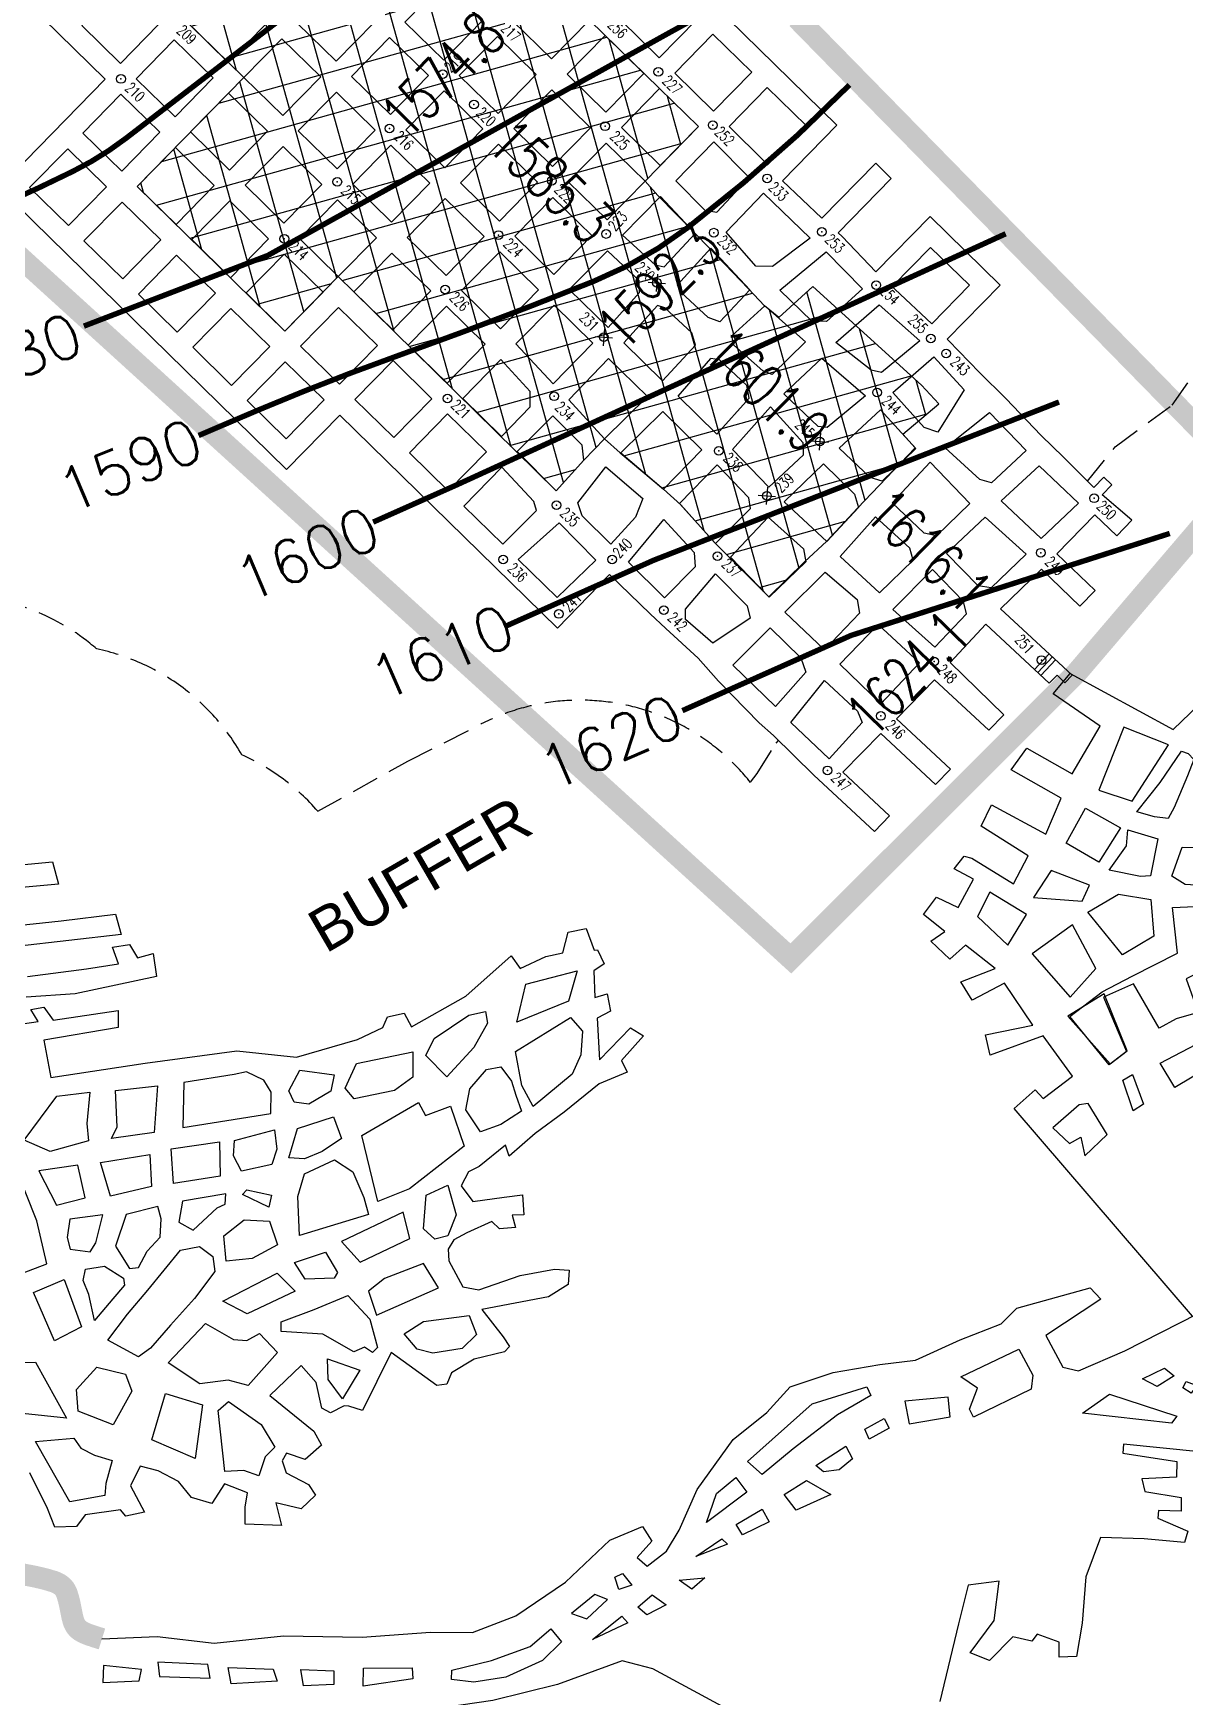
# Model space of a CAD drawing. Header units: inches. Extents: x 10131215 to 10153225, y 3476725 to 3491422.
# Drawn here: x 10144804 to 10145862, y 3480227 to 3481757 of the extents above; entities that cross this region are included whole.
import ezdxf
from ezdxf.enums import TextEntityAlignment as Align

# ---------------------------------------------------------------- set-up
doc = ezdxf.new("R2010")
doc.units = ezdxf.units.IN
doc.header["$LTSCALE"] = 100
doc.header["$MEASUREMENT"] = 0
doc.header["$PDMODE"] = 32
doc.header["$PDSIZE"] = 8
doc.linetypes.add('DASHDOT', pattern=[1, 0.5, -0.25, 0, -0.25])
doc.linetypes.add('HIDDEN', pattern=[0.375, 0.25, -0.125])
doc.layers.get('0').update_dxf_attribs({"color": 60, "linetype": 'CONTINUOUS'})
for name, color, linetype in [('BOUNDARY-MINE LIMITS', 30, 'DASHDOT'), ('BUFFER ZONE-200', 200, 'HIDDEN'), ('ELEVATIONS-UPEER MASON-CONTOURS', 175, 'CONTINUOUS'), ('ELEVATIONS-UPPER MASON-SPOT', 175, 'CONTINUOUS'), ('MINE WORKINGS-ADJACENT-JONES BROTHERS MINE-LMB_UN15', 251, 'CONTINUOUS'), ('MINE WORKINGS-ADJACENT-LMB_UN13', 251, 'CONTINUOUS'), ('MINE WORKINGS-ADJACENT-LMB_UN14', 251, 'CONTINUOUS'), ('MINE WORKINGS-ADVANCED-SURVEYED', 7, 'CONTINUOUS'), ('MINE WORKINGS-RETREAT AREA', 4, 'CONTINUOUS'), ('OUTCROP-UPPER MASON-IMBODEN', 7, 'CONTINUOUS'), ('SPADS-CONTROL SURVEY-LABELS', 230, 'CONTINUOUS'), ('SPADS-CONTROL SURVEY-SYMBOLS', 230, 'CONTINUOUS'), ('SPADS-LABEL', 90, 'CONTINUOUS'), ('SPADS-SYMBOL', 90, 'CONTINUOUS'), ('STOPPINGS-EXISTING', 7, 'CONTINUOUS')]:
    doc.layers.add(name, color=color, linetype=linetype)
doc.styles.add('BUFFER LABELS', font='ARIAL.TTF', dxfattribs={"height": 40})
doc.styles.add('LEV', font='SIMPLEX.shx', dxfattribs={"width": 0.7, "height": 40})
doc.styles.add('SP', font='SIMPLEX', dxfattribs={"width": 0.75, "height": 12})
doc.styles.get("Standard").update_dxf_attribs({"font": 'simplex.shx'})

# ---------------------------------------------------------------- blocks, each defined once
blk = doc.blocks.new('*U53')
at = {"color": 4}
for p, q in [((661351.1, 201894), (661378.3, 201903.9)), ((661360.6, 201886.1), (661355.3, 201900.8)), ((661623.3, 201274.1), (661401, 201884.9)), ((661384.3, 201866.2), (661411.4, 201876.1)), ((661367.1, 201820), (661444.6, 201848.2)), ((661565.8, 201322.3), (661380.6, 201831.1)), ((661680.7, 201225.8), (661458.4, 201836.6)), ((661299.9, 201755.7), (661477.8, 201820.4)), ((661508.4, 201370.5), (661349.9, 201805.9)), ((661341.4, 201719.7), (661319.1, 201780.8)), ((661332.3, 201727.5), (661510.9, 201792.6)), ((661772.4, 201083.7), (661515.9, 201788.4)), ((661302.5, 201676.8), (661544.1, 201764.7)), ((661246.3, 201616.4), (661577.3, 201736.9)), ((661829.8, 201035.5), (661573.3, 201740.2)), ((661279.5, 201588.6), (661610.5, 201709.1)), ((661450.9, 201418.7), (661344.5, 201711.1)), ((661393.5, 201466.9), (661313.7, 201685.9)), ((661663.9, 201600.9), (661630.8, 201692)), ((661281.2, 201549.3), (661643.6, 201681.2)), ((661338.4, 201508.6), (661283, 201660.8)), ((661233, 201491.9), (661676.8, 201653.4)), ((661691.8, 201634.1), (661688.2, 201643.8)), ((661264.9, 201600.9), (661252.2, 201635.7)), ((661357.3, 201497.2), (661673.4, 201612.2)), ((661390.5, 201469.4), (661667.2, 201570.1)), ((661310.5, 201475.4), (661282.9, 201551.4)), ((661887.3, 200987.2), (661678.7, 201560.5)), ((661423.7, 201441.5), (661700.4, 201542.2)), ((661442.5, 201003.3), (661255.1, 201518.2)), ((661456.8, 201413.7), (661733.5, 201514.4)), ((661944.7, 200939), (661736.1, 201512.3)), ((661227.1, 201449.8), (661316.3, 201482.3)), ((661245.7, 201434.2), (661227.2, 201485)), ((661490, 201385.9), (661766.7, 201486.6)), ((661473.2, 201028.4), (661312.8, 201469.3)), ((661523.2, 201358), (661799.9, 201458.7)), ((662051.3, 200755.8), (661793.6, 201464)), ((661260.3, 201422), (661336.2, 201449.6)), ((661556.4, 201330.2), (661833, 201430.9)), ((661219.9, 201367.4), (661369.4, 201421.8)), ((661529.4, 200983.9), (661370.2, 201421.1)), ((662107.6, 200710.8), (661851, 201415.8)), ((661462.1, 200839.8), (661254.9, 201409.1)), ((661589.5, 201302.4), (661866.2, 201403.1)), ((661196.8, 201319.1), (661402.6, 201394)), ((661195.9, 201278.8), (661435.8, 201366.1)), ((661431.3, 200814.6), (661227, 201375.9)), ((661560.1, 201009), (661427.7, 201372.9)), ((661622.7, 201274.5), (661899.4, 201375.2)), ((662165.2, 200662.1), (661908.5, 201367.6)), ((662222.9, 200613.5), (661949.2, 201365.3)), ((661934.9, 201348.3), (661959.7, 201357.3)), ((661220.2, 201247.7), (661468.9, 201338.3)), ((661655.9, 201246.7), (661932.6, 201347.4)), ((661400.6, 200789.4), (661205.3, 201326)), ((661579.7, 201064.9), (661485.1, 201324.7)), ((661689, 201218.9), (661992.9, 201329.5)), ((661135.2, 201176.9), (661502.1, 201310.5)), ((662273.4, 200584.3), (662006.3, 201318.2)), ((661669.3, 201171.8), (662026, 201301.6)), ((661127.2, 201134.1), (661535.3, 201282.6)), ((661607.5, 201098.1), (661542.6, 201276.5)), ((661625.2, 201115.8), (662059.2, 201273.8)), ((662300.7, 200618.8), (662063.7, 201270)), ((661151.4, 201103), (661568.4, 201254.8)), ((661734.3, 201115.6), (662092.4, 201246)), ((661369.8, 200764.3), (661200, 201230.9)), ((661647.9, 201096.7), (661600, 201228.3)), ((661110.9, 201048.4), (661601.6, 201227)), ((661767.5, 201087.8), (662125.5, 201218.1)), ((662348.3, 200597.6), (662121.2, 201221.8)), ((661135.7, 201017.5), (661634.8, 201199.1)), ((661339.1, 200739.1), (661169.8, 201204.3)), ((661718.6, 201121.7), (661691, 201197.6)), ((661800.6, 201060), (662158.7, 201190.3)), ((661308.4, 200713.9), (661138.9, 201179.5)), ((661161, 200986.8), (661668, 201171.3)), ((661690.8, 201088.5), (661657.5, 201180.1)), ((662405.6, 200550.1), (662178.6, 201173.6)), ((661833.8, 201032.1), (662191.9, 201162.5)), ((661867, 201004.3), (662225, 201134.6)), ((662274, 201021.2), (662236.1, 201125.4)), ((661185.4, 200955.8), (661621.1, 201114.3)), ((661900.1, 200976.5), (662258.2, 201106.8)), ((661658.3, 201088), (661704.5, 201104.8)), ((661175.6, 200968.9), (661133.7, 201084.2)), ((661933.3, 200948.6), (662291.4, 201079)), ((662301.8, 201054.4), (662293.5, 201077.1)), ((661103.9, 201056.5), (661103, 201058.8)), ((661491.9, 201027.4), (661572.9, 201056.9)), ((661930.8, 200907.8), (662287.9, 201037.8)), ((661140.6, 200899.5), (661456, 201014.4)), ((661517.1, 200996.7), (661567, 201014.8)), ((661882.6, 200850.4), (662281.8, 200995.6)), ((662329.3, 200869.3), (662284, 200993.8)), ((661880.9, 200809.8), (662314.9, 200967.8)), ((661166.4, 200869), (661426.9, 200963.8)), ((661277.7, 200688.6), (661183.2, 200948.2)), ((661523.6, 200890), (661506.2, 200937.9)), ((661914.1, 200782), (662348.1, 200940)), ((662357.1, 200902.5), (662341.4, 200945.6)), ((661136.3, 200818.2), (661452, 200933.1)), ((661149.2, 200782.9), (661546.8, 200927.7)), ((661177, 200855.4), (661152.6, 200922.6)), ((662023.5, 200722.7), (661948.5, 200928.8)), ((661492.8, 200864.9), (661475.4, 200912.8)), ((661554.4, 200915), (661552.3, 200920.8)), ((661983.1, 200724.1), (661920.6, 200895.7)), ((661947.3, 200754.2), (662358.2, 200903.7)), ((661175.3, 200752.5), (661499.9, 200870.7)), ((661925.6, 200772.3), (661892.8, 200862.5)), ((662464.3, 200498.3), (662332.2, 200861.3)), ((661245.8, 200666.6), (661178.3, 200852.1)), ((662056.4, 200754), (662337.4, 200856.3)), ((661174, 200754.1), (661147.4, 200827.3)), ((661868.1, 200820.6), (661865, 200829.3)), ((662089.5, 200726.1), (662369.5, 200828)), ((662122.5, 200698.2), (662401.6, 200799.8)), ((662495.1, 200523.4), (662391, 200809.3)), ((661200.6, 200721.8), (661412, 200798.8)), ((662155.5, 200670.3), (662433.2, 200771.4)), ((662550.9, 200589.3), (662482.9, 200776.3)), ((662188.6, 200642.5), (662514.5, 200761.1)), ((662523.5, 200555), (662449.9, 200757.1)), ((661980.4, 200726.3), (662046.9, 200750.5)), ((662578.6, 200623), (662533.7, 200746.1)), ((661225.9, 200691.1), (661324.3, 200727)), ((662221.6, 200614.6), (662549.5, 200733.9)), ((662326.9, 200613), (662584.4, 200706.7)), ((662600.6, 200672.1), (662589.4, 200702.8)), ((662363.8, 200586.5), (662601.5, 200673.1)), ((662396.7, 200558.6), (662580.6, 200625.5)), ((662254.6, 200586.7), (662283.4, 200597.2)), ((662427.7, 200530), (662534.4, 200568.8)), ((662460.2, 200501.9), (662483.8, 200510.5))]:
    blk.add_line(p, q, dxfattribs=at)
blk = doc.blocks.new('CHKSPD')
at = {"layer": 'SPADS-CONTROL SURVEY-SYMBOLS'}
for p, q in [((-8, 0), (8, 0)), ((0, 8), (0, -8))]:
    blk.add_line(p, q, dxfattribs=at)
blk.add_circle((0, 0), 4, dxfattribs=at)

msp = doc.modelspace()

# ---------------------------------------------------------------- linework, layer by layer
at = {"layer": 'BOUNDARY-MINE LIMITS', "const_width": 20}
msp.add_lwpolyline([(10145505.8, 3481770.2), (10145917.3, 3481350.1), (10145762.2, 3481168.3), (10145499.9, 3480906.1), (10144700.9, 3481633.1), (10144197.1, 3481299.4), (10144053.3, 3481209.2), (10144029.5, 3481009.5), (10144049.9, 3480851.6)], dxfattribs=at)
at = {"layer": 'BUFFER ZONE-200'}
for points in [[(10145772.6, 3481344.8), (10145798, 3481376.5), (10145850.2, 3481414.8), (10145885.9, 3481465.1), (10145895.9, 3481479.6)], [(10145065.2, 3481041.4), (10145148, 3481087.4), (10145215.4, 3481121.7)], [(10145462.8, 3481068), (10145468.9, 3481076.1), (10145486.4, 3481103.9), (10145488.5, 3481106.5)]]:
    msp.add_lwpolyline(points, dxfattribs=at)
for centre, start, end in [((10144730.5, 3481039.9), 48.914, 85.4094), ((10144821.3, 3480994.8), 29.4729, 78.2739), ((10145306.2, 3480943.5), 38.4905, 117.0182), ((10144913.9, 3480910.6), 40.8448, 65.9294)]:
    msp.add_arc(centre, 200, start, end, dxfattribs=at)
at = {"layer": 'ELEVATIONS-UPEER MASON-CONTOURS', "const_width": 5}
for points in [[(10143969.2, 3481406.8, -0.030779), (10144019.4, 3481431.8), (10144242.7, 3481526.4), (10144466, 3481621, 0.443101), (10144474.5, 3481645.3, -0.390718), (10144481.4, 3481672.6, -0.367785), (10144513.8, 3481668.5, 0.351109), (10144547.3, 3481663.3, 0.00769), (10144577.6, 3481681.3, 0.004922), (10144624.2, 3481710.6, 0.004204), (10144831.8, 3481846.2, 0.034973), (10144855.4, 3481864.5, 0.01141), (10144871.2, 3481879.2, -0.002225), (10144950.8, 3481956.1, -0.004884), (10145049.7, 3482049, -0.003695), (10145182.5, 3482169.6)], [(10144746, 3481586.8, 0.016574), (10144840.1, 3481629.7, 0.048801), (10144888.9, 3481660.1), (10145116.7, 3481835.5), (10145344.6, 3482010.8)], [(10144955.6, 3481386.8, -0.001137), (10145011.1, 3481410.5, -0.014053), (10145136.8, 3481459.5, 0.009736), (10145318.9, 3481528.7, 0.068248), (10145405.2, 3481578, 0.034126), (10145553.7, 3481709.1)]]:
    msp.add_lwpolyline(points, format="xyb", dxfattribs=at)
for points in [[(10144850.2, 3481487.4), (10145019.1, 3481552.3), (10145525.7, 3481833.4)], [(10145116, 3481307.2), (10145192.5, 3481341.3), (10145697.3, 3481572.3)], [(10145237.5, 3481211.4), (10145373.9, 3481272.2), (10145746.3, 3481417.6)], [(10145400.2, 3481133.9), (10145555.3, 3481203.1), (10145848.1, 3481296.8)]]:
    msp.add_lwpolyline(points, dxfattribs=at)
at = {"layer": 'MINE WORKINGS-ADJACENT-JONES BROTHERS MINE-LMB_UN15', "flags": 128}
msp.add_lwpolyline([(10145869, 3480577.2), (10145705.2, 3480768.2), (10145724.4, 3480785.2), (10145731.7, 3480777.2), (10145758.6, 3480798), (10145731.9, 3480834.8), (10145683.1, 3480817.1), (10145678.9, 3480836), (10145722.2, 3480844.7), (10145696.1, 3480883.5), (10145666.5, 3480867.7), (10145656.2, 3480884.7), (10145687.7, 3480896.7), (10145660.3, 3480918.3), (10145646, 3480905.4), (10145628.5, 3480921.9), (10145641.5, 3480930.9), (10145621.8, 3480946.6), (10145633.6, 3480962.3), (10145653.5, 3480952.8), (10145667.6, 3480979), (10145650, 3480988.4), (10145659.3, 3481000.1), (10145666.1, 3480998.4), (10145704.5, 3480974.6), (10145718.1, 3481000.5), (10145674.8, 3481027.8), (10145684.3, 3481047.2), (10145734.1, 3481020.4), (10145748.4, 3481053.4), (10145702.4, 3481079.4), (10145716.7, 3481099.4), (10145758.4, 3481075.8), (10145784, 3481119.7), (10145740.8, 3481149.5), (10145756.6, 3481168.2), (10145851.3, 3481116.5), (10145897.9, 3481161.3)], dxfattribs=at)
for points in [[(10145806, 3481118.6), (10145783, 3481060.8), (10145813.6, 3481050.8), (10145846.8, 3481102.6)], [(10145817.7, 3481040.8), (10145839.3, 3481067.7), (10145858.9, 3481096.8), (10145865.1, 3481094.6), (10145870.2, 3481089), (10145864.4, 3481073.9), (10145852, 3481045), (10145846.7, 3481034.9), (10145834, 3481036.4)], [(10145770.8, 3481044.3), (10145802.9, 3481026.1), (10145782.9, 3480994.6), (10145752.8, 3481012.2)], [(10145830.3, 3480982), (10145821.2, 3480981.5), (10145792.5, 3480987.2), (10145808.2, 3481009.6), (10145809.7, 3481024.3), (10145837, 3481016.2)], [(10145850, 3480981.7), (10145859.5, 3481008.5), (10145903.3, 3481008.1), (10145909.8, 3480983.8), (10145903.7, 3480970.6), (10145876.6, 3480973.2), (10145862.2, 3480974)], [(10145739.2, 3480987), (10145722.9, 3480962.2), (10145767.6, 3480958.7), (10145774.3, 3480973.6)], [(10145682.7, 3480967), (10145671.5, 3480944.8), (10145699.3, 3480918.3), (10145716.5, 3480946.4)], [(10145905.2, 3480851), (10145882.6, 3480897), (10145863.2, 3480887.2), (10145874.3, 3480856.5), (10145854, 3480850.5), (10145838.3, 3480842.1), (10145814.7, 3480882.8), (10145787.2, 3480870.4), (10145808.3, 3480820.4), (10145792.4, 3480808.3), (10145756.4, 3480852.7), (10145785.9, 3480875.3), (10145813.4, 3480889.7), (10145855.2, 3480910.9), (10145850.7, 3480952.9), (10145885.1, 3480954.4), (10145907.2, 3480954.4), (10145914, 3480937.8), (10145918.4, 3480924), (10145936, 3480886.6), (10145915.2, 3480861.8)], [(10145833.4, 3480926.6), (10145804.8, 3480909.4), (10145772.9, 3480948.5), (10145801.1, 3480965.2), (10145830.8, 3480960.3)], [(10145721.7, 3480910.3), (10145756.7, 3480870.5), (10145780, 3480897), (10145758.6, 3480936.9)], [(10145754.5, 3480852.9), (10145793.2, 3480809.3), (10145809, 3480821.3), (10145787.8, 3480873.6)], [(10145852.9, 3480787.3), (10145839.4, 3480809.7), (10145878.6, 3480830.3), (10145886.1, 3480807.4)], [(10145814.6, 3480766.1), (10145805, 3480794.2), (10145813.9, 3480799.5), (10145824, 3480772)], [(10145740.6, 3480750.5), (10145756, 3480736.1), (10145766.5, 3480741.9), (10145770, 3480724.6), (10145790.5, 3480744.3), (10145773.2, 3480772.6), (10145764.9, 3480771.5)]]:
    msp.add_lwpolyline(points, close=True, dxfattribs=at)
at = {"layer": 'MINE WORKINGS-ADJACENT-LMB_UN13', "flags": 128}
for points in [[(10144769.4, 3480990), (10144821.3, 3480994.8), (10144826.9, 3480974.5), (10144763, 3480968.7)], [(10144780.5, 3480935.5), (10144829.2, 3480940.6), (10144879.3, 3480946.7), (10144884.5, 3480928), (10144788.2, 3480917)], [(10144779.5, 3480843.9), (10144808.2, 3480848.1), (10144801.3, 3480859.1), (10144813.4, 3480861.2), (10144822.1, 3480849.3), (10144881.6, 3480858.2), (10144881.6, 3480842.6), (10144813.4, 3480831), (10144819.8, 3480796.5), (10144906.6, 3480809.7), (10144990.9, 3480821.3), (10145045.6, 3480815.4), (10145101.7, 3480831.7), (10145124.8, 3480842.7), (10145129.1, 3480852.5), (10145144.6, 3480855.9), (10145151.2, 3480843.3), (10145201.2, 3480871.5), (10145242.8, 3480908.5), (10145251.1, 3480897), (10145274.8, 3480908), (10145290.3, 3480911.2), (10145295.1, 3480930.1), (10145311.8, 3480933.5), (10145319.2, 3480913.6), (10145322.2, 3480914), (10145328.4, 3480901.2), (10145318.8, 3480894.7), (10145319.6, 3480870.2), (10145331.2, 3480873.6), (10145334.2, 3480857.5), (10145321.8, 3480851.3), (10145324.1, 3480813), (10145352.4, 3480842.2), (10145364.6, 3480835), (10145344.3, 3480812.3), (10145349.4, 3480801.6), (10145323.8, 3480790.8), (10145291.6, 3480764.8), (10145264.9, 3480745.2), (10145241, 3480724.3), (10145237.8, 3480734.4), (10145213.4, 3480714.9), (10145203.8, 3480709.8), (10145197, 3480697.2), (10145207.7, 3480682.7), (10145236.4, 3480686.7), (10145253.3, 3480688.7), (10145254.6, 3480670.3), (10145243.9, 3480670.2), (10145246.8, 3480658.8), (10145232, 3480657.6), (10145225.2, 3480664.3), (10145202.1, 3480653.9), (10145190.2, 3480647.3), (10145185.1, 3480638.9), (10145185.6, 3480628), (10145198.3, 3480604.2), (10145213, 3480601.3), (10145251.2, 3480614.6), (10145282.8, 3480620.3), (10145296.2, 3480619.5), (10145295.2, 3480606.3), (10145277.3, 3480595), (10145216, 3480583.3), (10145235.6, 3480558.2), (10145241.4, 3480549.5), (10145236.6, 3480544.3), (10145208.8, 3480537.7), (10145187.9, 3480525.2), (10145183.7, 3480514.6), (10145174.6, 3480513.6), (10145132.5, 3480543.9), (10145106.3, 3480490.4), (10145093.6, 3480494.6), (10145089.3, 3480494.9), (10145076.7, 3480488.5), (10145069, 3480492.7), (10145063.7, 3480516.4), (10145049.8, 3480531.8), (10145021, 3480504.2), (10145061.5, 3480471.6), (10145068.6, 3480458.6), (10145053.6, 3480445.4), (10145036.4, 3480451.3), (10145032.5, 3480444.1), (10145036.2, 3480433.1), (10145056.5, 3480422.4), (10145063, 3480412.7), (10145049.8, 3480400), (10145026.7, 3480405.7), (10145031.9, 3480384.7), (10144998.3, 3480386.1), (10144998.5, 3480401.8), (10145000.7, 3480414.9), (10144979.5, 3480423.2), (10144967.8, 3480405.1), (10144949, 3480410.4), (10144937, 3480425.1), (10144918.5, 3480435.1), (10144901.9, 3480439.2), (10144893, 3480421.4), (10144905.9, 3480397.1), (10144888.8, 3480393.5), (10144883.9, 3480399.2), (10144851.3, 3480394.6), (10144843.4, 3480383.8), (10144823.6, 3480383.2), (10144816.8, 3480400.3), (10144800.5, 3480433.2)], [(10144798.5, 3480889.4), (10144852.7, 3480896.6), (10144881.9, 3480901), (10144876.6, 3480916.5), (10144892.1, 3480918.8), (10144899.5, 3480906.7), (10144913.9, 3480910.6), (10144916.8, 3480889.4), (10144842.2, 3480873.5), (10144797.1, 3480870.5)]]:
    msp.add_lwpolyline(points, dxfattribs=at)
for points in [[(10145248.1, 3480847.5), (10145256.3, 3480882.4), (10145303.5, 3480894.7), (10145295.4, 3480866.8)], [(10145183.6, 3480797.2), (10145164.3, 3480817), (10145172.2, 3480832.6), (10145203.9, 3480854), (10145219.4, 3480857.4), (10145221.1, 3480846.5), (10145208.5, 3480824.1)], [(10145263, 3480770), (10145252.6, 3480789.4), (10145246.9, 3480820.4), (10145297.3, 3480851.8), (10145308.3, 3480839.2), (10145306.8, 3480817.6), (10145298.9, 3480799.7)], [(10145090.4, 3480786.8), (10145100.8, 3480809.6), (10145152.5, 3480820.3), (10145152.6, 3480797.1), (10145135.7, 3480784.6), (10145098.5, 3480776.9)], [(10144942.1, 3480792.2), (10144941.1, 3480750.6), (10145021.9, 3480763.4), (10145022.4, 3480783.2), (10145015.5, 3480794.2), (10144999.5, 3480801.9), (10144988.3, 3480799.3)], [(10145048.8, 3480803.5), (10145080.2, 3480799), (10145077.2, 3480784), (10145056.8, 3480772), (10145043.4, 3480774), (10145038.6, 3480784.3)], [(10145214.7, 3480746.7), (10145201.1, 3480766.9), (10145204.8, 3480786.2), (10145220.3, 3480804), (10145233.5, 3480806.5), (10145243.3, 3480793.4), (10145247.2, 3480780.4), (10145252.3, 3480765.8), (10145233.5, 3480753.3)], [(10144875.7, 3480740.6), (10144880.8, 3480751.2), (10144879.4, 3480784.6), (10144917.9, 3480788.9), (10144914.9, 3480746.2)], [(10144795.4, 3480739.1), (10144825.3, 3480779.4), (10144855.8, 3480783.3), (10144852.9, 3480754.5), (10144854.5, 3480738.3), (10144819.1, 3480728.6)], [(10145120.4, 3480682.5), (10145105.6, 3480743.4), (10145157.8, 3480773.6), (10145164.2, 3480761.7), (10145187.1, 3480770.3), (10145199.8, 3480733.5), (10145149.5, 3480694.4)], [(10145038.4, 3480722.9), (10145046.5, 3480749.7), (10145079.6, 3480760.6), (10145086.9, 3480740.5), (10145069.2, 3480728.7), (10145053, 3480721.8)], [(10144994.9, 3480710.6), (10144987.8, 3480724.5), (10144988.6, 3480738.8), (10145025.4, 3480748.6), (10145027.4, 3480730.8), (10145022.9, 3480716.6)], [(10144874.7, 3480687.6), (10144865.4, 3480718.6), (10144910.7, 3480725.8), (10144912.4, 3480696.4)], [(10144930.3, 3480731), (10144974.8, 3480737.4), (10144975.5, 3480706), (10144932.6, 3480699.3)], [(10144766.5, 3480718.6), (10144762.1, 3480678.9), (10144792.9, 3480616.6), (10144816.2, 3480625.4), (10144807.1, 3480664.9), (10144786.7, 3480715.8)], [(10144808.7, 3480710.8), (10144825.1, 3480679.2), (10144851.5, 3480686.1), (10144844.7, 3480716.2)], [(10145048.4, 3480651.4), (10145046.8, 3480687.1), (10145052.8, 3480708.2), (10145080.5, 3480721), (10145097.4, 3480709.9), (10145107.5, 3480686.3), (10145111.6, 3480670.6)], [(10144995.9, 3480689.2), (10144999.9, 3480693.4), (10145022.5, 3480688.6), (10145020.3, 3480677.5)], [(10145164.8, 3480688.5), (10145184.8, 3480697.8), (10145192.3, 3480670.4), (10145184.6, 3480651), (10145172.7, 3480648), (10145162.4, 3480657.4)], [(10144889.1, 3480670.6), (10144879.4, 3480641.6), (10144892, 3480621), (10144900.5, 3480622), (10144908.4, 3480636.9), (10144920.4, 3480649.9), (10144921.3, 3480666.7), (10144918.3, 3480678.2)], [(10144940.8, 3480682.9), (10144937.4, 3480663.8), (10144950.5, 3480656.4), (10144972.6, 3480676.8), (10144980.1, 3480680.1), (10144980.7, 3480689.6)], [(10144837.2, 3480666.5), (10144834.7, 3480649.7), (10144837.5, 3480638.8), (10144855.9, 3480636.5), (10144861.2, 3480644.8), (10144867.7, 3480670.4)], [(10144981, 3480627.8), (10144978.8, 3480651), (10144997.4, 3480665.7), (10145020.8, 3480664.5), (10145028.1, 3480642.8), (10145004.7, 3480630.2)], [(10145087, 3480645.9), (10145104, 3480627), (10145149.8, 3480648.5), (10145143.5, 3480672.7)], [(10144939.1, 3480637.9), (10144956.4, 3480641.3), (10144968.8, 3480632), (10144970.4, 3480618.4), (10144951.7, 3480593.4), (10144929.8, 3480568.9), (10144911.5, 3480547.7), (10144900.3, 3480539.7), (10144872.1, 3480555.1), (10144890.4, 3480579.2), (10144909.1, 3480601.2)], [(10145053.6, 3480611.3), (10145043.8, 3480626.5), (10145072.1, 3480636.1), (10145083.2, 3480617.3), (10145080.2, 3480612.1)], [(10144859.8, 3480573.2), (10144854.7, 3480597.2), (10144849.4, 3480610), (10144851.8, 3480620.4), (10144869.1, 3480623.1), (10144886.7, 3480612.2), (10144887.5, 3480605.8), (10144876.7, 3480593.2)], [(10144978, 3480591), (10145027.7, 3480616.7), (10145044.5, 3480600.1), (10145000.2, 3480579.3)], [(10145111.8, 3480600.1), (10145119.1, 3480578.2), (10145176, 3480603.3), (10145162.4, 3480625.8), (10145126.5, 3480612)], [(10144803.8, 3480599), (10144832.1, 3480610.9), (10144847.9, 3480567.5), (10144823.2, 3480554.6)], [(10145031.6, 3480563.2), (10145031.4, 3480572.1), (10145061.8, 3480583.3), (10145092.7, 3480596.3), (10145112.9, 3480574.6), (10145120, 3480548.4), (10145115.4, 3480543.7), (10145108, 3480548.6), (10145098.4, 3480544.4), (10145069.7, 3480560.7)], [(10144927.5, 3480534.4), (10144961.9, 3480570.5), (10144987.8, 3480555.8), (10144999.8, 3480554.8), (10145011.7, 3480561.2), (10145028.1, 3480543.9), (10145001.3, 3480513.4), (10144982.8, 3480518.4), (10144956.6, 3480514.9)], [(10145144.5, 3480561), (10145162.4, 3480572.2), (10145204.3, 3480577.7), (10145210.9, 3480560.4), (10145197.8, 3480547.6), (10145170.9, 3480543.2), (10145156.6, 3480546.8)], [(10144834.3, 3480483.5), (10144793.7, 3480487.9), (10144771.1, 3480534.2), (10144805.7, 3480535.1)], [(10144844.8, 3480489.8), (10144843.5, 3480509.8), (10144862, 3480530.4), (10144888.5, 3480524), (10144894.4, 3480508.4), (10144877.2, 3480477.3)], [(10145074, 3480537.9), (10145103.8, 3480527.5), (10145087.8, 3480501.1), (10145074.8, 3480519)], [(10144912.7, 3480463.4), (10144925.1, 3480506), (10144959.3, 3480495.7), (10144952.5, 3480446.5)], [(10144979.8, 3480434.5), (10144973.5, 3480490.5), (10144983, 3480498.8), (10145013.1, 3480477.7), (10145025.6, 3480456.7), (10145016.8, 3480447.9), (10145011.1, 3480430.5), (10144997.3, 3480435.4)], [(10144837.4, 3480406.6), (10144805.6, 3480462.1), (10144841.1, 3480465.2), (10144847.3, 3480455.8), (10144859.8, 3480449.5), (10144876.3, 3480444.5), (10144870.3, 3480423.5), (10144869.3, 3480412.4)]]:
    msp.add_lwpolyline(points, close=True, dxfattribs=at)
at = {"layer": 'MINE WORKINGS-ADJACENT-LMB_UN14', "flags": 128}
for points in [[(10144866.8, 3480280.5), (10144917.6, 3480282.6), (10144969.8, 3480276.7), (10145033.5, 3480283.5), (10145105.8, 3480282.1), (10145168.6, 3480286.8), (10145207.3, 3480286.5), (10145247, 3480301.9), (10145292.9, 3480332.6), (10145333.4, 3480371.2), (10145363.4, 3480384), (10145372.1, 3480370.4), (10145358.7, 3480355.4), (10145367.9, 3480347.5), (10145385.6, 3480361.2), (10145397.2, 3480380.6), (10145413.8, 3480417.9), (10145447, 3480463.8), (10145477.7, 3480488.6), (10145499.4, 3480512.2), (10145538.7, 3480525.3), (10145581.8, 3480532.7), (10145614.3, 3480536.8), (10145655.5, 3480555.6), (10145693.2, 3480570.1), (10145707.7, 3480584.7), (10145775, 3480603.4), (10145784.9, 3480592.8), (10145734.2, 3480559.6), (10145749.8, 3480530.5), (10145764.3, 3480527.1), (10145806.8, 3480545.4), (10145873.6, 3480579.5)], [(10145911.9, 3480448.8), (10145805.6, 3480459.7), (10145805.1, 3480451.3), (10145854.5, 3480443.6), (10145854.3, 3480429.1), (10145822.5, 3480427.7), (10145825.1, 3480416), (10145858.6, 3480410.4), (10145858.5, 3480397.9), (10145837.8, 3480398.6), (10145837, 3480391.6), (10145864.8, 3480379.6), (10145861.7, 3480369.2), (10145824.5, 3480372.6), (10145784.5, 3480373.8), (10145771.1, 3480337.6), (10145767.5, 3480294.9), (10145762.4, 3480264.3), (10145746.4, 3480263.9), (10145746.4, 3480277.5), (10145726.3, 3480285), (10145721.4, 3480278.5), (10145703.9, 3480282.4), (10145682.5, 3480260.8), (10145664.6, 3480267.7), (10145686.6, 3480297.6), (10145691.4, 3480333.5), (10145662.7, 3480329.8), (10145653.9, 3480294.4), (10145636.8, 3480223)], [(10145480.3, 3480115.7), (10145563.6, 3480159), (10145563.3, 3480168.8), (10145518.8, 3480157.3), (10145503.5, 3480151.8), (10145491.2, 3480162.7), (10145515.9, 3480177.8), (10145440.5, 3480216.5), (10145373, 3480253.1), (10145344.9, 3480260.5), (10145285.5, 3480238.6), (10145226, 3480223.9), (10145154.5, 3480213.5), (10145084.8, 3480206.3), (10145081.2, 3480189.7), (10145069.6, 3480189.4), (10145054.4, 3480208.7), (10144989, 3480215.7), (10144932.1, 3480216), (10144876.6, 3480207.7)]]:
    msp.add_lwpolyline(points, dxfattribs=at)
for points in [[(10145656, 3480521.5), (10145709.5, 3480546.9), (10145722.4, 3480523.1), (10145720.8, 3480510), (10145667.8, 3480484.5), (10145664, 3480491.8), (10145671.5, 3480511.1)], [(10145823, 3480519.5), (10145843.2, 3480529.5), (10145852, 3480522.5), (10145836.6, 3480512.5)], [(10145459.9, 3480443.6), (10145519.5, 3480496.7), (10145569.7, 3480512.4), (10145573.4, 3480504.4), (10145542.7, 3480486.4), (10145501.9, 3480455.3), (10145473.4, 3480431.8)], [(10145860.2, 3480511.5), (10145863.2, 3480517.2), (10145873, 3480513.4), (10145867.7, 3480506.6)], [(10145604.7, 3480499), (10145608.6, 3480478.3), (10145646.2, 3480484.8), (10145644.6, 3480502.8)], [(10145767.8, 3480488.2), (10145792.6, 3480505.6), (10145854.6, 3480485.2), (10145849.6, 3480478.9)], [(10145571.8, 3480464.2), (10145568, 3480473.3), (10145585.7, 3480483.1), (10145590.1, 3480474.4)], [(10145522.8, 3480440.1), (10145550.5, 3480457.7), (10145556.5, 3480446.2), (10145544.3, 3480435.9), (10145530, 3480434.1)], [(10145422.3, 3480387.7), (10145431.7, 3480414.2), (10145449.2, 3480429), (10145459.3, 3480415.4)], [(10145493.6, 3480413.2), (10145514.4, 3480426.3), (10145536.5, 3480413.3), (10145504.7, 3480398.9)], [(10145449.6, 3480385.8), (10145473.4, 3480399.8), (10145480.1, 3480388.3), (10145455.3, 3480376.2)], [(10145412.6, 3480356.3), (10145436.4, 3480372.5), (10145441.6, 3480367.5)], [(10145341.7, 3480326.1), (10145338, 3480337.3), (10145345.1, 3480340.8), (10145353.6, 3480330)], [(10145397.3, 3480334.6), (10145420.7, 3480336.8), (10145408.8, 3480326.3)], [(10145298.4, 3480303.9), (10145312.5, 3480298.9), (10145331.3, 3480316.9), (10145319.6, 3480321.4)], [(10145359.4, 3480309.7), (10145372.3, 3480321.1), (10145385.4, 3480311.8), (10145367.5, 3480302.8)], [(10145317.7, 3480280), (10145344.5, 3480301.5), (10145350.1, 3480295.3)], [(10145188, 3480243.1), (10145188.2, 3480251.7), (10145224.9, 3480260.8), (10145260.3, 3480273.7), (10145279.4, 3480289.8), (10145289, 3480277.7), (10145271.5, 3480260.8), (10145238.1, 3480245.4), (10145208.7, 3480240.8)], [(10144868.1, 3480256), (10144867.7, 3480240.5), (10144901.1, 3480241.9), (10144903.1, 3480252.5)], [(10144918.2, 3480259.2), (10144919.6, 3480246), (10144966.2, 3480244.4), (10144964.1, 3480257)], [(10144985.6, 3480239.2), (10144982.9, 3480254.4), (10145024.2, 3480252.8), (10145027.7, 3480241.6)], [(10145052, 3480237.4), (10145049.7, 3480252.4), (10145079.9, 3480251.1), (10145080, 3480238.6)], [(10145106.8, 3480237.1), (10145107.2, 3480253.7), (10145151.8, 3480253.8), (10145152.4, 3480243.8)]]:
    msp.add_lwpolyline(points, close=True, dxfattribs=at)
at = {"layer": 'MINE WORKINGS-ADVANCED-SURVEYED'}
for p, q in [((10145296.3, 3481521), (10145331.3, 3481556.7)), ((10145331.3, 3481556.7), (10145360.6, 3481529.3)), ((10145332, 3481486), (10145296.3, 3481521)), ((10145360.9, 3481518.2), (10145332, 3481486))]:
    msp.add_line(p, q, dxfattribs=at)
at = {"layer": 'MINE WORKINGS-ADVANCED-SURVEYED', "flags": 128}
for points in [[(10144784.2, 3481798.5), (10144869.9, 3481714.5), (10144772, 3481614.5), (10145036.4, 3481355.6), (10145085.3, 3481405.6), (10145285.4, 3481209.7), (10145333.1, 3481259.1), (10145370.7, 3481222.8), (10145385, 3481209.3), (10145414.6, 3481182), (10145433.5, 3481161.1), (10145470.7, 3481122.6), (10145484, 3481111), (10145520.9, 3481074.5), (10145576.6, 3481022.9), (10145590.6, 3481037.2), (10145547.6, 3481077.2), (10145582.6, 3481113), (10145632.7, 3481065.9), (10145646.7, 3481080.2), (10145597, 3481126.5), (10145632, 3481162.2), (10145681.7, 3481115.9), (10145695.7, 3481130.2), (10145646.4, 3481178.2), (10145679, 3481213.4), (10145737.3, 3481159.1), (10145744.5, 3481166.4), (10145751.6, 3481159.4), (10145758.4, 3481166.4), (10145692.6, 3481227.5), (10145730.3, 3481263.9), (10145765.4, 3481229.9), (10145779.4, 3481244.2), (10145744.3, 3481278.2), (10145779.3, 3481313.9), (10145799.3, 3481294.6), (10145813.3, 3481308.9), (10145786, 3481332.4), (10145794.8, 3481341.4), (10145787.6, 3481348.4), (10145778.4, 3481339), (10145778.1, 3481339.2), (10145750.4, 3481366.8), (10145729.8, 3481386.8), (10145697.4, 3481421), (10145673.3, 3481444.8), (10145644.7, 3481474.2), (10145643.5, 3481475.4), (10145692.2, 3481525.2), (10145627.9, 3481588.1), (10145578.1, 3481537.2), (10145547, 3481569.8), (10145543.3, 3481573.1), (10145592.2, 3481623.1), (10145577.9, 3481637.1), (10145528.4, 3481586.5), (10145492.2, 3481621), (10145542.2, 3481672.1), (10145442.2, 3481770)], [(10145343.2, 3481769), (10145378.2, 3481804.7), (10145413.9, 3481769.7), (10145378.9, 3481734)], [(10145378.9, 3481734), (10145343.2, 3481769)], [(10145393.2, 3481720), (10145428.2, 3481755.8), (10145463.9, 3481720.8), (10145428.9, 3481685)], [(10145428.9, 3481685), (10145393.2, 3481720)], [(10145443.2, 3481671), (10145478.2, 3481706.8), (10145513.9, 3481671.8), (10145478.4, 3481635.6)], [(10145478.4, 3481635.6), (10145475.7, 3481638.6), (10145443.2, 3481671)], [(10145420.8, 3481594), (10145394.2, 3481621), (10145429.2, 3481656.8), (10145461.7, 3481624)], [(10145420.8, 3481594), (10145432, 3481592.2), (10145461.7, 3481624)], [(10145375.2, 3481543.8), (10145345.3, 3481571), (10145380.2, 3481606.7), (10145412, 3481572.4)], [(10145375.2, 3481543.8), (10145383.6, 3481541.9), (10145412, 3481572.4)], [(10145360.9, 3481518.2), (10145360.6, 3481529.3)], [(10145412.4, 3481469.8), (10145382, 3481437), (10145346.3, 3481472), (10145377.2, 3481506.3)], [(10145412.4, 3481469.8), (10145409, 3481481.2), (10145384.1, 3481504.2), (10145377.2, 3481506.3)], [(10145260.4, 3481413.2), (10145234, 3481386), (10145198.3, 3481421), (10145233.3, 3481456.7), (10145260.4, 3481427.4)], [(10145295.7, 3481419.6), (10145332.3, 3481457.7), (10145368, 3481422.8), (10145328.6, 3481383.9)], [(10145461.7, 3481421.3), (10145432, 3481388.1), (10145396.3, 3481423), (10145426.2, 3481457.6)], [(10145461.7, 3481421.3), (10145459.4, 3481432.9), (10145434.4, 3481456.4), (10145426.2, 3481457.6)], [(10145260.4, 3481413.2), (10145260.4, 3481427.4)], [(10145295.7, 3481419.6), (10145328.6, 3481383.9)], [(10145479.5, 3481339.3), (10145446.3, 3481374.1), (10145481.1, 3481413.3)], [(10145479.5, 3481339.3), (10145511.5, 3481369.2), (10145511.3, 3481380), (10145481.1, 3481413.3)], [(10145281.2, 3481405), (10145248.3, 3481372), (10145284.1, 3481335.9)], [(10145284.1, 3481335.9), (10145309.7, 3481364.2), (10145308.1, 3481377.9), (10145281.2, 3481405)], [(10145343.5, 3481371), (10145382.3, 3481408.8), (10145418, 3481373.8), (10145383, 3481337.6)], [(10145343.5, 3481371), (10145383, 3481337.6)], [(10145263.8, 3481326.3), (10145234.3, 3481357.7), (10145199.4, 3481322), (10145235.1, 3481287), (10145266, 3481318)], [(10145397.6, 3481324.3), (10145432.3, 3481359.8), (10145461.3, 3481329.6)], [(10145266, 3481318), (10145263.8, 3481326.3)], [(10145397.6, 3481324.3), (10145430.6, 3481287.5), (10145462.9, 3481319.8), (10145461.3, 3481329.6)], [(10145287.1, 3481306.6), (10145249.4, 3481273), (10145285.1, 3481238), (10145320.6, 3481272.2)], [(10145320.6, 3481272.2), (10145287.1, 3481306.6)]]:
    msp.add_lwpolyline(points, dxfattribs=at)
for points in [[(10144848.2, 3481763.8), (10144883.9, 3481728.8), (10144918.9, 3481764.6), (10144883.2, 3481799.5)], [(10144947.2, 3481764.8), (10144982.9, 3481729.9), (10145017.9, 3481765.6), (10144982.2, 3481800.6)], [(10145046.2, 3481765.9), (10145081.9, 3481730.9), (10145116.9, 3481766.6), (10145081.2, 3481801.6)], [(10145145.2, 3481766.9), (10145180.9, 3481731.9), (10145215.9, 3481767.7), (10145180.2, 3481802.6)], [(10145244.2, 3481768), (10145279.9, 3481733), (10145314.9, 3481768.7), (10145279.2, 3481803.7)], [(10144898.2, 3481714.8), (10144934, 3481679.8), (10144968.9, 3481715.6), (10144933.2, 3481750.6)], [(10144997.2, 3481715.9), (10145032.9, 3481680.9), (10145067.9, 3481716.6), (10145032.2, 3481751.6)], [(10145096.2, 3481716.9), (10145131.9, 3481681.9), (10145166.9, 3481717.7), (10145131.2, 3481752.6)], [(10145195.2, 3481717.9), (10145230.9, 3481683), (10145265.9, 3481718.7), (10145230.2, 3481753.7)], [(10145294.2, 3481719), (10145329.9, 3481684), (10145364.9, 3481719.7), (10145329.2, 3481754.7)], [(10144948.2, 3481665.9), (10144984, 3481630.9), (10145019, 3481666.6), (10144983.2, 3481701.6)], [(10145047.2, 3481666.9), (10145083, 3481631.9), (10145117.9, 3481667.6), (10145082.2, 3481702.6)], [(10145146.2, 3481667.9), (10145182, 3481632.9), (10145216.9, 3481668.7), (10145181.2, 3481703.7)], [(10145245.2, 3481669), (10145280.9, 3481634), (10145315.9, 3481669.7), (10145280.2, 3481704.7)], [(10145344.2, 3481670), (10145379.9, 3481635), (10145414.9, 3481670.8), (10145379.2, 3481705.7)], [(10144849.3, 3481664.8), (10144885, 3481629.8), (10144920, 3481665.6), (10144884.2, 3481700.5)], [(10145295.2, 3481620), (10145331, 3481585), (10145365.9, 3481620.7), (10145330.2, 3481655.7)], [(10144800.3, 3481614.8), (10144836, 3481579.8), (10144871, 3481615.5), (10144835.3, 3481650.5)], [(10144899.3, 3481615.8), (10144935, 3481580.9), (10144970, 3481616.6), (10144934.3, 3481651.6)], [(10144998.3, 3481616.9), (10145034, 3481581.9), (10145069, 3481617.6), (10145033.2, 3481652.6)], [(10145097.3, 3481617.9), (10145133, 3481582.9), (10145168, 3481618.7), (10145132.2, 3481653.6)], [(10145196.2, 3481619), (10145232, 3481584), (10145267, 3481619.7), (10145231.2, 3481654.7)], [(10145483, 3481542.2), (10145467.8, 3481542.4), (10145440.5, 3481573.7), (10145474.8, 3481609.7), (10145517.6, 3481568.3)], [(10144850.3, 3481565.8), (10144886, 3481530.8), (10144921, 3481566.6), (10144885.3, 3481601.5)], [(10144949.3, 3481566.9), (10144985, 3481531.9), (10145020, 3481567.6), (10144984.3, 3481602.6)], [(10145048.3, 3481567.9), (10145084, 3481532.9), (10145119, 3481568.6), (10145083.3, 3481603.6)], [(10145147.3, 3481568.9), (10145183, 3481534), (10145218, 3481569.7), (10145182.3, 3481604.7)], [(10145246.3, 3481570), (10145282, 3481535), (10145317, 3481570.7), (10145281.2, 3481605.7)], [(10144900.3, 3481516.8), (10144936, 3481481.9), (10144971, 3481517.6), (10144935.3, 3481552.6)], [(10144999.3, 3481517.9), (10145035, 3481482.9), (10145070, 3481518.6), (10145034.3, 3481553.6)], [(10145098.3, 3481518.9), (10145134, 3481483.9), (10145169, 3481519.7), (10145133.3, 3481554.6)], [(10145197.3, 3481520), (10145233, 3481485), (10145268, 3481520.7), (10145232.3, 3481555.7)], [(10145462.2, 3481520.9), (10145434.5, 3481491.2), (10145423.8, 3481495.4), (10145399.1, 3481518.3), (10145395.8, 3481525.5), (10145426.3, 3481559)], [(10145565.6, 3481521.7), (10145532.6, 3481491.7), (10145519.2, 3481491.8), (10145489.8, 3481520.3), (10145532.3, 3481555.6)], [(10145592.9, 3481523.8), (10145595.5, 3481521.5), (10145629.3, 3481489.5), (10145664, 3481524.9), (10145628.2, 3481559.8)], [(10144950.3, 3481467.9), (10144986, 3481432.9), (10145021, 3481468.6), (10144985.3, 3481503.6)], [(10145049.3, 3481468.9), (10145085, 3481433.9), (10145120, 3481469.7), (10145084.3, 3481504.6)], [(10145148.3, 3481469.9), (10145184, 3481435), (10145219, 3481470.7), (10145183.3, 3481505.7)], [(10145281.4, 3481434.2), (10145247.3, 3481471), (10145282.3, 3481506.7), (10145318, 3481471.7)], [(10145513.2, 3481472.9), (10145482.7, 3481442.9), (10145474.1, 3481446.4), (10145447.4, 3481469.9), (10145445.7, 3481478.5), (10145475.9, 3481506)], [(10145618.3, 3481473.8), (10145583.1, 3481444.7), (10145573.6, 3481446.8), (10145541.2, 3481472.3), (10145581.1, 3481507.1)], [(10145568.6, 3481423.3), (10145533.4, 3481394.1), (10145525.1, 3481395.2), (10145493.3, 3481425.3), (10145528.4, 3481457.8)], [(10145659.1, 3481428.7), (10145635.1, 3481390), (10145622.5, 3481394.1), (10145593.5, 3481426.4), (10145631.2, 3481459.3)], [(10145000.3, 3481418.9), (10145036.1, 3481383.9), (10145071, 3481419.6), (10145035.3, 3481454.6)], [(10145099.3, 3481419.9), (10145135.1, 3481384.9), (10145170, 3481420.7), (10145134.3, 3481455.7)], [(10145149.3, 3481371), (10145185.1, 3481336), (10145220.1, 3481371.7), (10145184.3, 3481406.7)], [(10145614.6, 3481375), (10145583.7, 3481345), (10145572.8, 3481348.3), (10145544.2, 3481375.1), (10145582.3, 3481410.3)], [(10145716, 3481373.1), (10145684.3, 3481343.3), (10145673.6, 3481346.3), (10145641.7, 3481375.6), (10145682.4, 3481408.1)], [(10145334.4, 3481287), (10145308, 3481312.9), (10145304, 3481324.8), (10145329.9, 3481357.9), (10145364, 3481329), (10145357.2, 3481311.7)], [(10145532.9, 3481289.3), (10145493.6, 3481325.8), (10145529.9, 3481360.9), (10145558.5, 3481332.9), (10145562.2, 3481320.7)], [(10145664.4, 3481324.4), (10145633.8, 3481294.5), (10145622.5, 3481297), (10145593, 3481325), (10145628, 3481362.4)], [(10145693.2, 3481326.9), (10145730, 3481292.2), (10145764.3, 3481324.6), (10145728.2, 3481359)], [(10145383.9, 3481237.6), (10145350.6, 3481270.4), (10145383.1, 3481309.5), (10145411, 3481279.2), (10145411.9, 3481266.1)], [(10145444.4, 3481275), (10145478.9, 3481311.9), (10145511.4, 3481282.6), (10145513.6, 3481270.8), (10145480, 3481238.1)], [(10145612.3, 3481272.3), (10145609.1, 3481283.3), (10145577.7, 3481312.2), (10145545.3, 3481275.5), (10145581.4, 3481242.1)], [(10145684, 3481246.7), (10145671.9, 3481248.7), (10145643, 3481278.5), (10145678.4, 3481311.9), (10145716.1, 3481277.9)], [(10145428.2, 3481195.9), (10145403.2, 3481217.6), (10145403, 3481227.2), (10145430.6, 3481259.6), (10145459.6, 3481230.3), (10145462.6, 3481218.9)], [(10145494.5, 3481224.5), (10145531.5, 3481261.3), (10145560.7, 3481236), (10145563, 3481223.6), (10145530.8, 3481189.8)], [(10145593.7, 3481227), (10145632.1, 3481192.2), (10145661.3, 3481222.8), (10145658.5, 3481234.3), (10145630.2, 3481263.6)], [(10145580.1, 3481213.1), (10145544.8, 3481176.7), (10145582.5, 3481140.3), (10145618.1, 3481177.9)], [(10145485.7, 3481137.6), (10145446.6, 3481175.6), (10145481, 3481210), (10145509.2, 3481182.6), (10145513.6, 3481169.4)], [(10145535, 3481089.7), (10145499.8, 3481123.1), (10145530.9, 3481161.6), (10145561.2, 3481133.3), (10145565.5, 3481123)]]:
    msp.add_lwpolyline(points, close=True, dxfattribs=at)
at = {"layer": 'MINE WORKINGS-RETREAT AREA'}
msp.add_lwpolyline([(10144782.9, 3481925.8), (10144997.2, 3481715.9), (10144899.3, 3481615.8), (10145035, 3481482.9), (10145084, 3481532.9), (10145098.3, 3481518.9), (10145284.1, 3481335.9), (10145309.7, 3481364.2), (10145328.6, 3481383.9), (10145343.1, 3481371), (10145382.9, 3481337.5), (10145398.9, 3481323.1), (10145429.8, 3481288.5), (10145479.5, 3481238.4), (10145512.4, 3481270.8), (10145533.1, 3481289.8), (10145561.1, 3481320), (10145614.2, 3481375.4), (10145602.7, 3481388.1), (10145635.8, 3481416), (10145620, 3481433), (10145520.1, 3481523.9), (10145488.7, 3481495.3), (10145475.7, 3481506.1), (10145461, 3481521.8), (10145424.9, 3481559.5), (10145412.1, 3481572.4), (10145377.7, 3481607.5), (10145365.9, 3481620.7), (10145414.9, 3481670.8), (10145379.2, 3481705.7), (10145314.9, 3481768.7)], dxfattribs=at)
at = {"layer": 'OUTCROP-UPPER MASON-IMBODEN', "const_width": 20, "flags": 128}
msp.add_lwpolyline([(10144791.5, 3480340.4), (10144796.8, 3480339.4), (10144801.5, 3480338.5), (10144805.7, 3480337.7), (10144809.4, 3480336.8), (10144812.7, 3480336), (10144815.6, 3480335.3), (10144818.2, 3480334.5), (10144820.5, 3480333.8), (10144822.6, 3480333.2), (10144824.4, 3480332.5), (10144826, 3480331.7), (10144827.4, 3480331), (10144828.6, 3480330.2), (10144829.7, 3480329.3), (10144830.7, 3480328.4), (10144831.6, 3480327.4), (10144832.5, 3480326.3), (10144833.2, 3480325.1), (10144833.8, 3480323.8), (10144834.5, 3480322.4), (10144835, 3480320.8), (10144835.5, 3480319.1), (10144836.1, 3480317.3), (10144836.5, 3480315.4), (10144837, 3480313.5), (10144837.4, 3480311.5), (10144837.8, 3480309.5), (10144838.2, 3480307.6), (10144838.6, 3480305.7), (10144838.9, 3480303.9), (10144839.3, 3480302.2), (10144839.6, 3480300.6), (10144840, 3480299.1), (10144840.4, 3480297.6), (10144840.8, 3480296.3), (10144841.3, 3480295), (10144841.9, 3480293.8), (10144842.5, 3480292.7), (10144843.2, 3480291.7), (10144844, 3480290.7), (10144844.8, 3480289.8), (10144845.8, 3480289), (10144846.8, 3480288.2), (10144848, 3480287.5), (10144849.3, 3480286.8), (10144850.7, 3480286.1), (10144852.2, 3480285.4), (10144853.9, 3480284.7), (10144855.9, 3480284), (10144858.1, 3480283.3), (10144860.7, 3480282.4), (10144863.6, 3480281.5), (10144866.8, 3480280.5)], dxfattribs=at)
at = {"layer": 'SPADS-SYMBOL'}
for p in [(10144884.3, 3481714.6), (10145180.1, 3481719.1), (10145378.1, 3481721.1), (10145208.7, 3481691.1), (10145131.1, 3481669.1), (10145329.1, 3481671.1), (10145428.1, 3481672.2), (10145280.2, 3481621.1), (10145478.1, 3481623.2), (10145083.1, 3481620.1), (10145034.4, 3481567.7), (10145231.2, 3481571.1), (10145330.2, 3481572.1), (10145429, 3481573.3), (10145528.4, 3481574), (10145182.2, 3481521.1), (10145578.4, 3481525), (10145628.5, 3481476), (10145642.5, 3481462.3), (10145282.4, 3481422.9), (10145579.1, 3481426.3), (10145184.4, 3481420.8), (10145433.6, 3481372.8), (10145284.5, 3481322.8), (10145778.5, 3481329.1), (10145235.5, 3481272.8), (10145335.7, 3481272.8), (10145432.5, 3481275.9), (10145729.5, 3481279.1), (10145383.2, 3481226.3), (10145286.7, 3481222.8), (10145631.5, 3481179), (10145730.2, 3481180.4), (10145582.6, 3481129), (10145533.6, 3481079)]:
    msp.add_point(p, dxfattribs=at)
at = {"layer": 'STOPPINGS-EXISTING', "color": 10}
for p, q in [((10145723.9, 3481171.6), (10145737.3, 3481186.1)), ((10145726.8, 3481168.9), (10145740.2, 3481183.3)), ((10145729.7, 3481166.2), (10145743.1, 3481180.6))]:
    msp.add_line(p, q, dxfattribs=at)

# ---------------------------------------------------------------- block references
at = {"layer": 'MINE WORKINGS-RETREAT AREA', "xscale": 1.000028516851045, "yscale": 1.000028516851045, "zscale": 1.000028516851045, "rotation": 355.6010874874682}
msp.add_blockref('*U53', (9469564.4, 3332142.3), dxfattribs=at)
at = {"layer": 'SPADS-CONTROL SURVEY-SYMBOLS', "xscale": 1.000028516851045, "yscale": 1.000028516851045, "zscale": 1.000028516851045}
for p, rotation in [((10145376.7, 3481527.3), 355.6010343955924), ((10145328, 3481477.3), 355.6010343225802), ((10145526.4, 3481381.4), 355.6010346428558), ((10145477.9, 3481331.4), 355.6010345700588)]:
    msp.add_blockref('CHKSPD', p, dxfattribs=dict(at, rotation=rotation))

# ---------------------------------------------------------------- texts
at = {"layer": 'BUFFER ZONE-200', "style": 'BUFFER LABELS'}
msp.add_text('BUFFER', height=40, rotation=30.1631, dxfattribs=at).set_placement((10145159, 3480983.3), align=Align.MIDDLE)
at = {"layer": 'ELEVATIONS-UPEER MASON-CONTOURS'}
for s, rotation, p in [('1580', 22.7679, (10144726.6, 3481411.5)), ('1590', 22.7013, (10144836.9, 3481314.3)), ('1600', 23.2551, (10145000.2, 3481232.2)), ('1610', 23.6555, (10145124.3, 3481141.7)), ('1620', 23.6555, (10145279.8, 3481059.1))]:
    msp.add_text(s, height=40, rotation=rotation, dxfattribs=at).set_placement(p)
at = {"layer": 'ELEVATIONS-UPPER MASON-SPOT', "style": 'LEV', "width": 0.7}
for s, rotation, p in [('1574.8', 45.6011, (10145180, 3481718.5)), ('1585.3', 315.6011, (10145280, 3481620.5)), ('1592.3', 45.6011, (10145378.8, 3481524)), ('1601.9', 315.6011, (10145478.1, 3481428.3)), ('1616.1', 315.6011, (10145626.5, 3481281))]:
    msp.add_text(s, height=40, rotation=rotation, dxfattribs=at).set_placement(p, align=Align.MIDDLE)
msp.add_text('1624.1', height=40, rotation=45.6011, dxfattribs=at).set_placement((10145667.8, 3481201.4), align=Align.RIGHT)
at = {"layer": 'SPADS-CONTROL SURVEY-LABELS', "style": 'SP', "width": 0.7}
for s, rotation, p in [('230', 316.0903, (10145368.9, 3481527.8)), ('231', 315.5932, (10145317.5, 3481481.7)), ('245', 316.0903, (10145515.8, 3481383.2))]:
    msp.add_text(s, height=10, rotation=rotation, dxfattribs=at).set_placement(p, align=Align.RIGHT)
msp.add_text('239', height=10, rotation=44.6173, dxfattribs=at).set_placement((10145490.9, 3481333.5))
at = {"layer": 'SPADS-LABEL', "style": 'SP', "width": 0.7}
for s, rotation, p in [('209', 315.601, (10144934.8, 3481758.1)), ('217', 315.601, (10145232.6, 3481760.2)), ('256', 315.601, (10145330.7, 3481763.5)), ('219', 45.601, (10145187.5, 3481719.8)), ('227', 315.601, (10145381, 3481711.9)), ('210', 315.601, (10144887.3, 3481705.3)), ('220', 315.601, (10145209.9, 3481682.5)), ('216', 315.601, (10145134.3, 3481660.9)), ('225', 315.601, (10145332.8, 3481660.9)), ('252', 315.601, (10145429.2, 3481664.8)), ('215', 315.601, (10145085.7, 3481610.9)), ('222', 315.601, (10145281.8, 3481612.1)), ('233', 315.601, (10145478.6, 3481614)), ('223', 47.1863, (10145338.3, 3481573.9)), ('214', 315.601, (10145037.7, 3481559.6)), ('224', 315.601, (10145234.9, 3481562.1)), ('232', 315.601, (10145431.6, 3481564.8)), ('253', 315.601, (10145530.5, 3481566)), ('226', 315.601, (10145185.4, 3481512.8)), ('254', 315.601, (10145580.9, 3481518.6)), ('243', 315.601, (10145645.5, 3481453.5)), ('221', 315.601, (10145186.7, 3481413.8)), ('234', 315.601, (10145282.3, 3481412)), ('244', 315.601, (10145582.4, 3481417.6)), ('238', 315.601, (10145437, 3481365)), ('235', 315.601, (10145286.9, 3481314.5)), ('250', 315.601, (10145780.1, 3481320.9)), ('240', 45.601, (10145342.3, 3481273.5)), ('237', 315.601, (10145435.4, 3481267.7)), ('249', 315.601, (10145732.6, 3481269.7)), ('236', 315.601, (10145238.8, 3481263.6)), ('241', 45.601, (10145296.2, 3481223.8)), ('242', 315.601, (10145385.9, 3481218.4)), ('251', 311.6124, (10145705, 3481198.5)), ('248', 315.601, (10145633.6, 3481170.4)), ('246', 315.601, (10145586.1, 3481119.3)), ('247', 315.601, (10145536, 3481071.1))]:
    msp.add_text(s, height=10, rotation=rotation, dxfattribs=at).set_placement(p)
msp.add_text('255', height=10, rotation=315.601, dxfattribs=at).set_placement((10145619.7, 3481479.6), align=Align.RIGHT)

doc.saveas('drawing.dxf')
